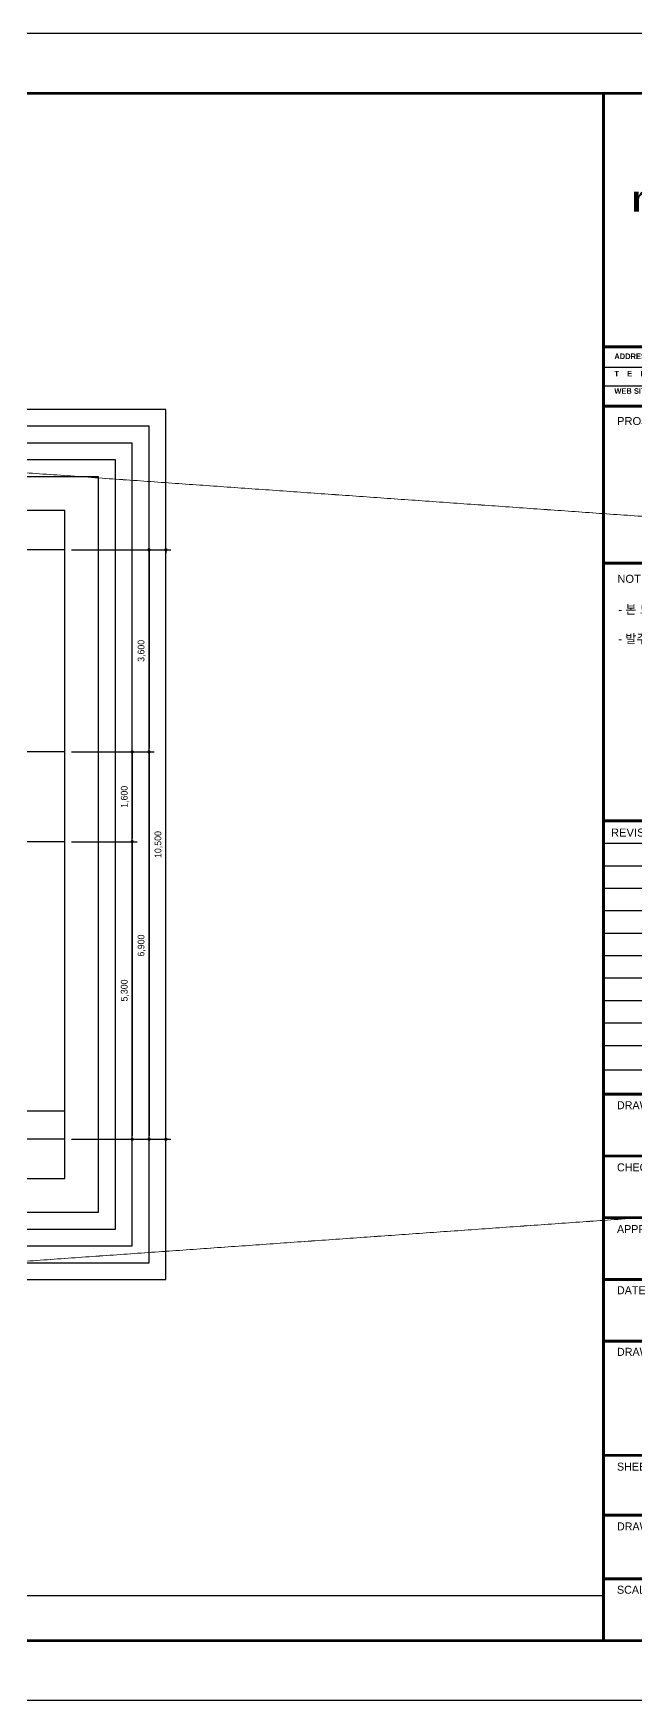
# Model space of a CAD drawing. Header units: millimetres. Extents: x -224448 to 1592092, y -164641 to 319001.
# Drawn here: x 2843 to 13569, y 75662 to 105362 of the extents above; entities that cross this region are included whole.
import ezdxf
from ezdxf.enums import TextEntityAlignment as Align

# ---------------------------------------------------------------- set-up
doc = ezdxf.new("R2010")
doc.units = ezdxf.units.MM
doc.linetypes.add('CEN', pattern=[62, 60, -1, 0, -1])
doc.linetypes.add('CENTER2', pattern=[1.125, 0.75, -0.125, 0.125, -0.125])
doc.layers.get('Defpoints').update_dxf_attribs({"color": 35})
for name, color, linetype in [('ARREA', 1, 'Continuous'), ('DIM', 3, 'Continuous'), ('I_FORMAT', 7, 'Continuous'), ('I_HAT', 8, 'Continuous'), ('Layer 1', 7, 'Continuous')]:
    doc.layers.add(name, color=color, linetype=linetype)
doc.layers.add('I_CEN', color=1, linetype='CEN', lineweight=13)
doc.styles.add('HY울릉도', font='')
doc.styles.add('IABU-글꼴스타일', font='')
doc.styles.add('sim', font='')
doc.styles.get("Standard").update_dxf_attribs({"font": 'arial.ttf'})
doc.styles.get('HY울릉도').set_extended_font_data('HY울릉도L')
doc.styles.get('IABU-글꼴스타일').set_extended_font_data('HY울릉도L')
doc.styles.get('sim').set_extended_font_data('Pretendard Variable Light')
doc.dimstyles.new('IABC-100 (SUB)', dxfattribs={"dimscale": 60, "dimtxt": 2, "dimasz": 1, "dimexe": 1.5, "dimexo": 2, "dimgap": 1, "dimtad": 1, "dimdec": 0, "dimdsep": 46, "dimlunit": 6, "dimtxsty": 'IABU-글꼴스타일', "dimblk": '1234_Dot', "dimcen": 1, "dimclrd": 4, "dimclre": 4, "dimclrt": 7, "dimadec": 0, "dimazin": 0, "dimtfac": 1, "dimtdec": 0, "dimtix": 1, "dimtmove": 2, "dimatfit": 3, "dimldrblk": '1234_Dot', "dimfxl": 2, "dimtolj": 1, "dimtzin": 0, "dimarcsym": 0})

# ---------------------------------------------------------------- blocks, each defined once
blk = doc.blocks.new('FR1')
at = {"layer": 'Defpoints'}
blk.add_lwpolyline([(89059, 47504), (131059, 47504), (131059, 17804), (89059, 17804)], close=True, dxfattribs=at)
at = {"layer": 'I_FORMAT'}
for p, q in [((126043, 41560), (129958, 41560)), ((126044, 41224), (129963, 41224)), ((126044, 33077), (129959, 33077)), ((126044, 32677), (129959, 32677)), ((126044, 32277), (129959, 32277)), ((126044, 31877), (129959, 31877)), ((126044, 31477), (129959, 31477)), ((126044, 31077), (129959, 31077)), ((126044, 30677), (129959, 30677)), ((126044, 30277), (129959, 30277)), ((126044, 29877), (129959, 29877)), ((126044, 29477), (129959, 29477)), ((126044, 29042), (129959, 29042)), ((126044, 19673), (90159, 19673))]:
    blk.add_line(p, q, dxfattribs=at)
for points, const_width in [([(126044, 18873), (90159, 18873), (90159, 46435), (126044, 46435)], 50.2), ([(126044, 46435), (126044, 18864)], 50.2), ([(126044, 46435), (129959, 46435), (129959, 18873), (126044, 18873)], 50.2), ([(126044, 41920), (129959, 41920)], 50.2), ([(126044, 40863), (129952, 40863)], 50.2), ([(126044, 38066), (129959, 38066)], 50.2), ([(126044, 33477), (129959, 33477)], 50.2), ([(126044, 28607), (129959, 28607)], 50.2), ([(129959, 28607), (126459, 28607)], 20), ([(126044, 27507), (129959, 27507)], 50.2), ([(126044, 26407), (129959, 26407)], 50.2), ([(126044, 25307), (129959, 25307)], 50.2), ([(126044, 24207), (129959, 24207)], 50.2), ([(126044, 22173), (129959, 22173)], 50.2), ([(126459, 22173), (129959, 22173)], 30), ([(126044, 21107), (129959, 21107)], 50.2), ([(126459, 21107), (129959, 21107)], 30), ([(126044, 19973), (129959, 19973)], 50.2), ([(126459, 19973), (129959, 19973)], 30)]:
    blk.add_lwpolyline(points, dxfattribs=dict(at, const_width=const_width))
for s, height, p in [('PROJECT TILE', 142.54, (126285, 40527)), ('NOTE.', 142.5, (126291, 37716))]:
    blk.add_text(s, height=height, dxfattribs=at).set_placement(p)
blk.add_text('REVISIONS', height=142.5, dxfattribs=at).set_placement((126720, 33267), align=Align.MIDDLE_CENTER)
at = {"layer": 'I_FORMAT', "style": 'sim'}
for s, height, p in [('DRAWING BY', 142.5, (126285, 28339)), ('CHECKED BY', 142.5, (126285, 27232)), ('APPROVED BY', 142.54, (126285, 26132)), ('DATE', 142.5, (126285, 25043)), ('DRAWING TITLE', 142.54, (126285, 23946)), ('SHEET NO.', 142.5, (126285, 21901)), ('DRAWING NO.', 142.54, (126285, 20836)), ('SCALE', 142.5, (126285, 19708))]:
    blk.add_text(s, height=height, dxfattribs=at).set_placement(p)
at = {"layer": 'I_FORMAT', "insert": (126238, 41801), "char_height": 142.538, "width": 4018.9, "attachment_point": 1, "line_spacing_factor": 0.93}
blk.add_mtext('{\\fPretendard Variable SemiBold|b0|i0|c129|p2;\\H0.7x;ADDRESS\\fArial|b0|i0|c129|p34;         \\fPretendard Variable SemiBold|b0|i0|c129|p2;서울 강서구 강서로 433\\P\\fArial|b0|i0|c129|p34;\\P\\fPretendard Variable SemiBold|b0|i0|c129|p2;T    E    L\\fArial|b0|i0|c129|p34;            \\fPretendard Variable SemiBold|b0|i0|c129|p2;02  - 6949 - 5994\\P\\fArial|b0|i0|c129|p34;\\P\\fPretendard Variable SemiBold|b0|i0|c129|p2;WEB SITE\\fArial|b0|i0|c129|p34;         \\fPretendard Variable SemiBold|b0|i0|c129|p2;matchesinterior.com}', dxfattribs=at)
at = {"layer": 'I_FORMAT', "linetype": 'ByBlock', "insert": (126306, 37319), "char_height": 156.79, "width": 3464.85, "attachment_point": 1, "style": 'HY울릉도'}
blk.add_mtext('{\\fPretendard Variable Light|b0|i0|c129|p2;- 본 도면은 현장 사정상 변경될 수 있음.\\P\\P- 발주 시 현장 치수 체크 요함.}', dxfattribs=at)
at = {"layer": 'Layer 1', "color": 250, "insert": (126547, 44321), "char_height": 467.28, "attachment_point": 7}
blk.add_mtext('\\fPoppins|b1|i0|c0|p34;\\W1;matches', dxfattribs=at)
blk = doc.blocks.new('1234_Dot')
at = {"color": 0, "linetype": 'ByBlock', "lineweight": -2}
blk.add_line((-0.5, 0), (-1, 0), dxfattribs=at)
at = {"color": 0, "linetype": 'ByBlock', "const_width": 0.5}
blk.add_lwpolyline([(-0.25, 0, 1), (0.25, 0, 1)], format="xyb", close=True, dxfattribs=at)
blk = doc.blocks.new('*D240')
at = {"layer": 'Defpoints', "color": 0, "ltscale": 50, "transparency": 16777216}
for p in [(3403, 96162), (3403, 92562), (4903, 92562)]:
    blk.add_point(p, dxfattribs=at)
at = {"layer": 'DIM', "color": 4, "lineweight": -2, "ltscale": 50, "transparency": 16777216}
for p, q in [((3523, 96162), (4993, 96162)), ((4903, 96102), (4903, 92622)), ((3523, 92562), (4993, 92562))]:
    blk.add_line(p, q, dxfattribs=at)
at = {"layer": 'DIM', "color": 4, "lineweight": -2, "ltscale": 50, "transparency": 16777216, "xscale": 60, "yscale": 60, "zscale": 60}
for p, rotation in [((4903, 96162), 90), ((4903, 92562), 270)]:
    blk.add_blockref('1234_Dot', p, dxfattribs=dict(at, rotation=rotation))
at = {"layer": 'DIM', "color": 7, "ltscale": 50, "transparency": 16777216, "insert": (4772, 94362), "char_height": 120, "attachment_point": 5, "rotation": 90, "style": 'IABU-글꼴스타일'}
blk.add_mtext('\\A1;3,600', dxfattribs=at)
blk = doc.blocks.new('*D241')
at = {"layer": 'Defpoints', "color": 0, "ltscale": 50, "transparency": 16777216}
for p in [(3403, 92562), (3403, 90962), (4603, 90962)]:
    blk.add_point(p, dxfattribs=at)
at = {"layer": 'DIM', "color": 4, "lineweight": -2, "ltscale": 50, "transparency": 16777216}
for p, q in [((3523, 92562), (4693, 92562)), ((4603, 92502), (4603, 91022)), ((3523, 90962), (4693, 90962))]:
    blk.add_line(p, q, dxfattribs=at)
at = {"layer": 'DIM', "color": 4, "lineweight": -2, "ltscale": 50, "transparency": 16777216, "xscale": 60, "yscale": 60, "zscale": 60}
for p, rotation in [((4603, 92562), 90), ((4603, 90962), 270)]:
    blk.add_blockref('1234_Dot', p, dxfattribs=dict(at, rotation=rotation))
at = {"layer": 'DIM', "color": 7, "ltscale": 50, "transparency": 16777216, "insert": (4472, 91762), "char_height": 120, "attachment_point": 5, "rotation": 90, "style": 'IABU-글꼴스타일'}
blk.add_mtext('\\A1;1,600', dxfattribs=at)
blk = doc.blocks.new('*D242')
at = {"layer": 'Defpoints', "color": 0, "ltscale": 50, "transparency": 16777216}
for p in [(3403, 90962), (3403, 85662), (4603, 85662)]:
    blk.add_point(p, dxfattribs=at)
at = {"layer": 'DIM', "color": 4, "lineweight": -2, "ltscale": 50, "transparency": 16777216}
for p, q in [((3523, 90962), (4693, 90962)), ((4603, 90902), (4603, 85722)), ((3523, 85662), (4693, 85662))]:
    blk.add_line(p, q, dxfattribs=at)
at = {"layer": 'DIM', "color": 4, "lineweight": -2, "ltscale": 50, "transparency": 16777216, "xscale": 60, "yscale": 60, "zscale": 60}
for p, rotation in [((4603, 90962), 90), ((4603, 85662), 270)]:
    blk.add_blockref('1234_Dot', p, dxfattribs=dict(at, rotation=rotation))
at = {"layer": 'DIM', "color": 7, "ltscale": 50, "transparency": 16777216, "insert": (4472, 88312), "char_height": 120, "attachment_point": 5, "rotation": 90, "style": 'IABU-글꼴스타일'}
blk.add_mtext('\\A1;5,300', dxfattribs=at)
blk = doc.blocks.new('*D243')
at = {"layer": 'Defpoints', "color": 0, "ltscale": 50, "transparency": 16777216}
for p in [(3403, 92562), (3403, 85662), (4903, 85662)]:
    blk.add_point(p, dxfattribs=at)
at = {"layer": 'DIM', "color": 4, "lineweight": -2, "ltscale": 50, "transparency": 16777216}
for p, q in [((3523, 92562), (4993, 92562)), ((4903, 92502), (4903, 85722)), ((3523, 85662), (4993, 85662))]:
    blk.add_line(p, q, dxfattribs=at)
at = {"layer": 'DIM', "color": 4, "lineweight": -2, "ltscale": 50, "transparency": 16777216, "xscale": 60, "yscale": 60, "zscale": 60}
for p, rotation in [((4903, 92562), 90), ((4903, 85662), 270)]:
    blk.add_blockref('1234_Dot', p, dxfattribs=dict(at, rotation=rotation))
at = {"layer": 'DIM', "color": 7, "ltscale": 50, "transparency": 16777216, "insert": (4772, 89112), "char_height": 120, "attachment_point": 5, "rotation": 90, "style": 'IABU-글꼴스타일'}
blk.add_mtext('\\A1;6,900', dxfattribs=at)
blk = doc.blocks.new('*D244')
at = {"layer": 'Defpoints', "color": 0, "ltscale": 50, "transparency": 16777216}
for p in [(3403, 96162), (5203, 96162), (3403, 85662)]:
    blk.add_point(p, dxfattribs=at)
at = {"layer": 'DIM', "color": 4, "lineweight": -2, "ltscale": 50, "transparency": 16777216}
for p, q in [((3523, 96162), (5293, 96162)), ((5203, 85722), (5203, 96102)), ((3523, 85662), (5293, 85662))]:
    blk.add_line(p, q, dxfattribs=at)
at = {"layer": 'DIM', "color": 4, "lineweight": -2, "ltscale": 50, "transparency": 16777216, "xscale": 60, "yscale": 60, "zscale": 60}
for p, rotation in [((5203, 96162), 90), ((5203, 85662), 270)]:
    blk.add_blockref('1234_Dot', p, dxfattribs=dict(at, rotation=rotation))
at = {"layer": 'DIM', "color": 7, "ltscale": 50, "transparency": 16777216, "insert": (5072, 90912), "char_height": 120, "attachment_point": 5, "rotation": 90, "style": 'IABU-글꼴스타일'}
blk.add_mtext('\\A1;10,500', dxfattribs=at)

msp = doc.modelspace()

# ---------------------------------------------------------------- linework, layer by layer
at = {"layer": 'ARREA', "color": 1, "linetype": 'CENTER2', "ltscale": 2000}
for p, q in [((3403.055, 96161.633), (-13298.087, 96161.633)), ((3403.055, 92561.633), (-5446.945, 92561.633)), ((3403.055, 90961.633), (-546.945, 90961.633)), ((3403.055, 86161.633), (-5446.945, 86161.633)), ((3403.055, 85661.633), (-13298.087, 85661.633))]:
    msp.add_line(p, q, dxfattribs=at)
at = {"layer": 'Defpoints'}
for points in [[(5203.055, 98661.633), (-15098.087, 98661.633), (-15098.087, 83161.633), (5203.055, 83161.633)], [(4903.055, 98361.633), (-14798.087, 98361.633), (-14798.087, 83461.633), (4903.055, 83461.633)], [(4603.055, 98061.633), (-14498.087, 98061.633), (-14498.087, 83761.633), (4603.055, 83761.633)], [(4303.055, 97761.633), (-14198.087, 97761.633), (-14198.087, 84061.633), (4303.055, 84061.633)], [(4003.055, 97461.633), (-13898.087, 97461.633), (-13898.087, 84361.633), (4003.055, 84361.633)], [(3403.055, 96861.633), (-13298.087, 96861.633), (-13298.087, 84961.633), (3403.055, 84961.633)]]:
    msp.add_lwpolyline(points, close=True, dxfattribs=at)
at = {"layer": 'I_CEN'}
for p, q in [((-107990, 105361.633), (312010, 75661.633)), ((312010, 105361.633), (-107990, 75661.633))]:
    msp.add_line(p, q, dxfattribs=at)

# ---------------------------------------------------------------- block references
at = {"layer": 'I_HAT'}
msp.add_blockref('FR1', (-113048.58, 57857.947), dxfattribs=at)

# ---------------------------------------------------------------- dimensions: what is measured, and where the dimension line sits
at = {"layer": 'DIM', "ltscale": 50}
for base, p1, p2, picture, middle in [((4903.055, 92561.633), (3403.055, 96161.633), (3403.055, 92561.633), '*D240', (4771.626, 94361.633)), ((5203.055, 96161.633), (3403.055, 85661.633), (3403.055, 96161.633), '*D244', (5071.626, 90911.633)), ((4603.055, 90961.633), (3403.055, 92561.633), (3403.055, 90961.633), '*D241', (4471.626, 91761.633)), ((4903.055, 85661.633), (3403.055, 92561.633), (3403.055, 85661.633), '*D243', (4771.626, 89111.633)), ((4603.055, 85661.633), (3403.055, 90961.633), (3403.055, 85661.633), '*D242', (4471.626, 88311.633))]:
    dim = msp.add_linear_dim(base=base, p1=p1, p2=p2, angle=90, dimstyle='IABC-100 (SUB)', dxfattribs=at)
    dim.commit()
    dim.dimension.update_dxf_attribs({"geometry": picture, "text_midpoint": middle})

doc.saveas('drawing.dxf')
